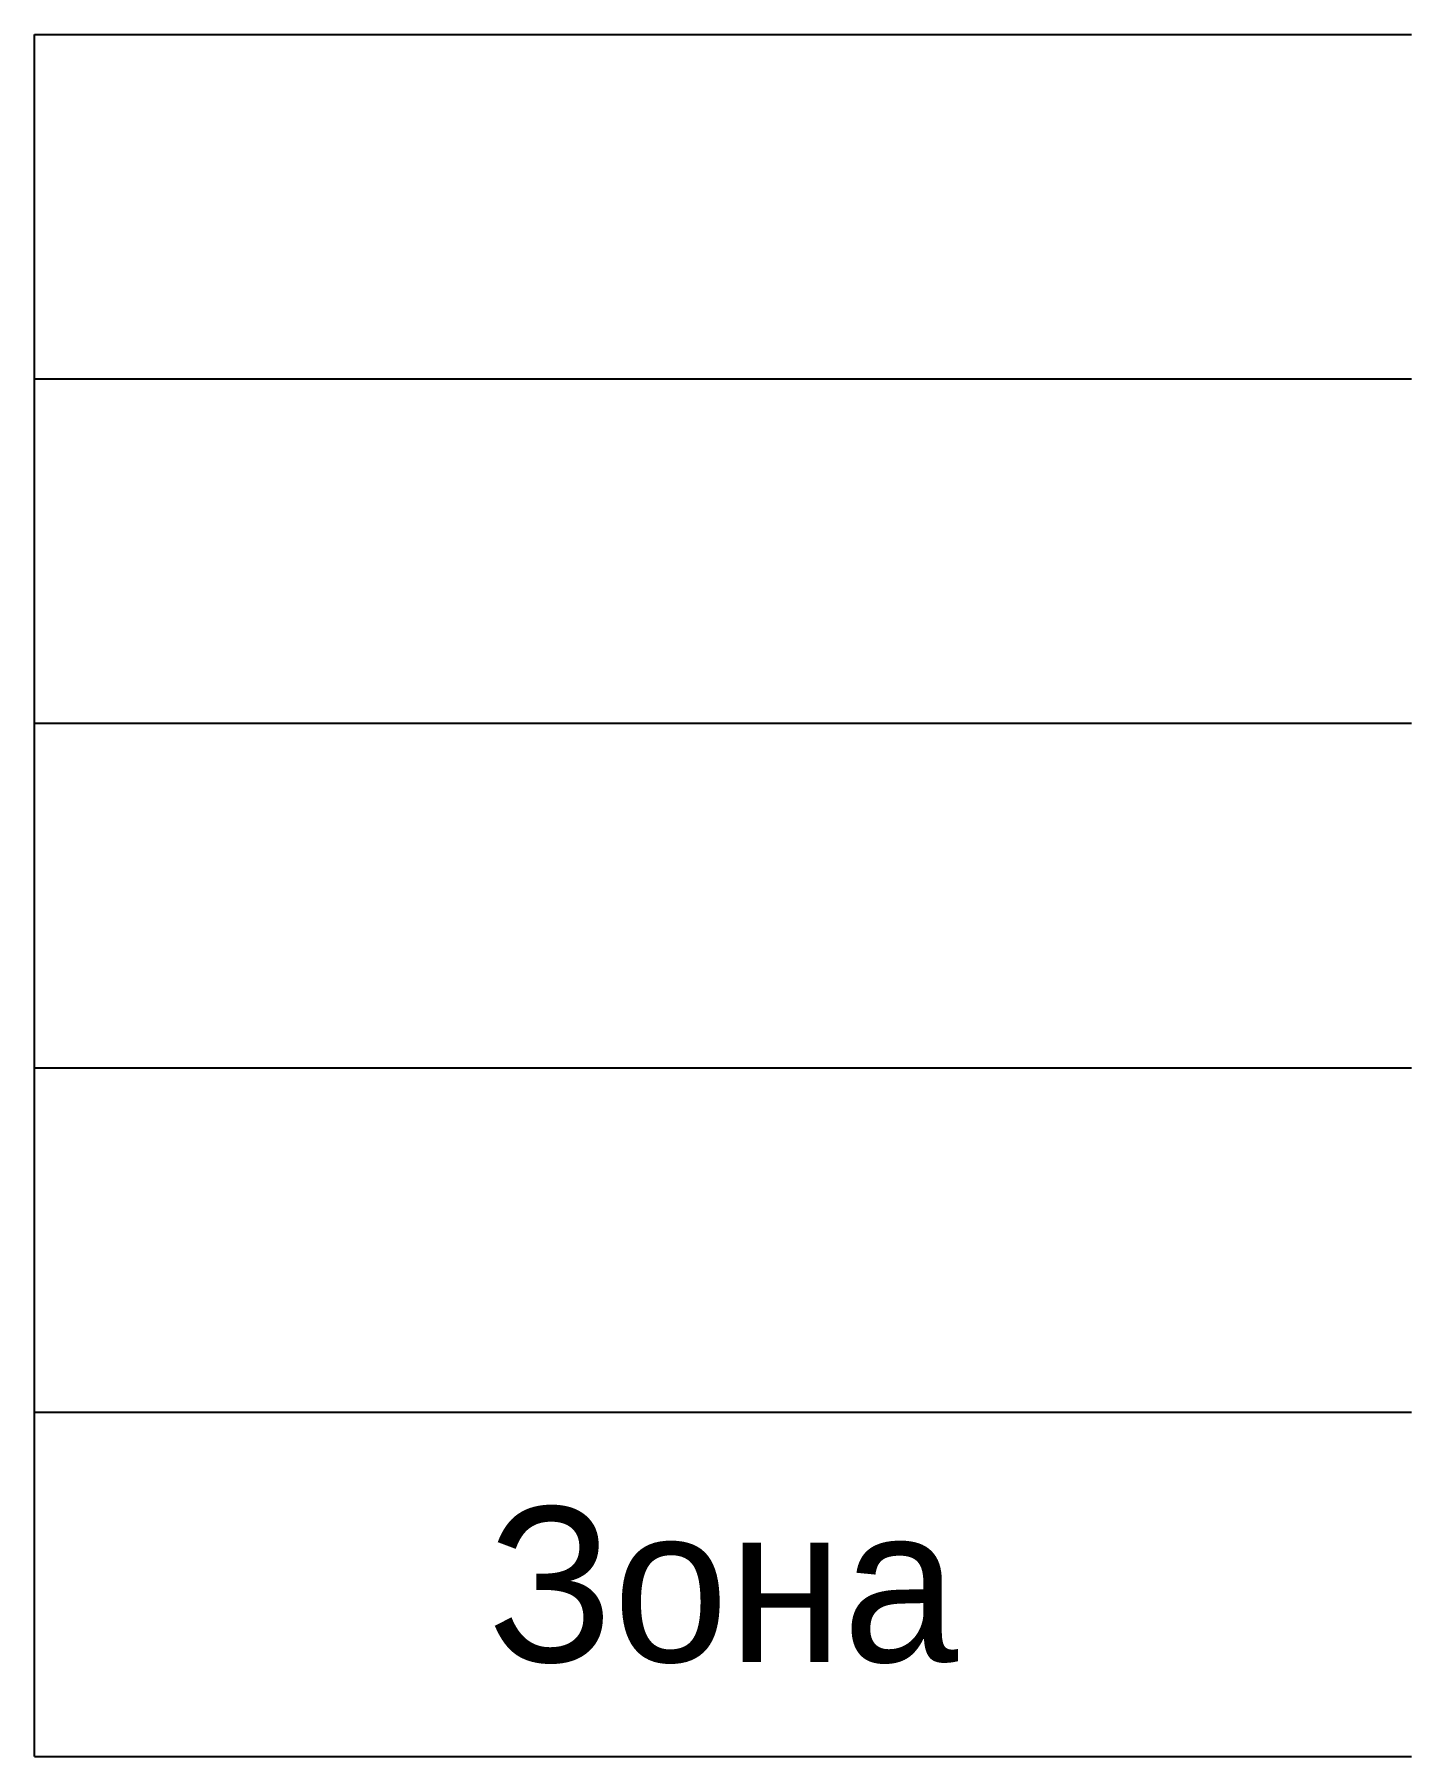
# Model space of a CAD drawing. Extents: x -210 to -190, y 35 to 60.
import ezdxf
from ezdxf.enums import TextEntityAlignment as Align

# ---------------------------------------------------------------- set-up
doc = ezdxf.new("R2010")
doc.units = 0
doc.header["$LTSCALE"] = 7
doc.header["$MEASUREMENT"] = 0
doc.layers.get('0').update_dxf_attribs({"linetype": 'CONTINUOUS'})
doc.styles.add('T', font='es_win.shx', dxfattribs={"bigfont": 'my_b_f.shx'})

msp = doc.modelspace()

# ---------------------------------------------------------------- linework, layer by layer
at = {"color": 1, "linetype": 'ByBlock'}
for p, q in [((-210, 60), (-190, 60)), ((-210, 35), (-210, 60)), ((-210, 40), (-190, 40)), ((-210, 35), (-190, 35))]:
    msp.add_line(p, q, dxfattribs=at)
at = {"color": 7, "linetype": 'ByBlock'}
for p, q in [((-210, 55), (-190, 55)), ((-210, 50), (-190, 50)), ((-210, 45), (-190, 45))]:
    msp.add_line(p, q, dxfattribs=at)

# ---------------------------------------------------------------- texts
at = {"color": 34, "linetype": 'ByBlock', "style": 'T'}
msp.add_text('Зона', height=2.25, dxfattribs=at).set_placement((-200, 37.5), align=Align.MIDDLE)

doc.saveas('drawing.dxf')
